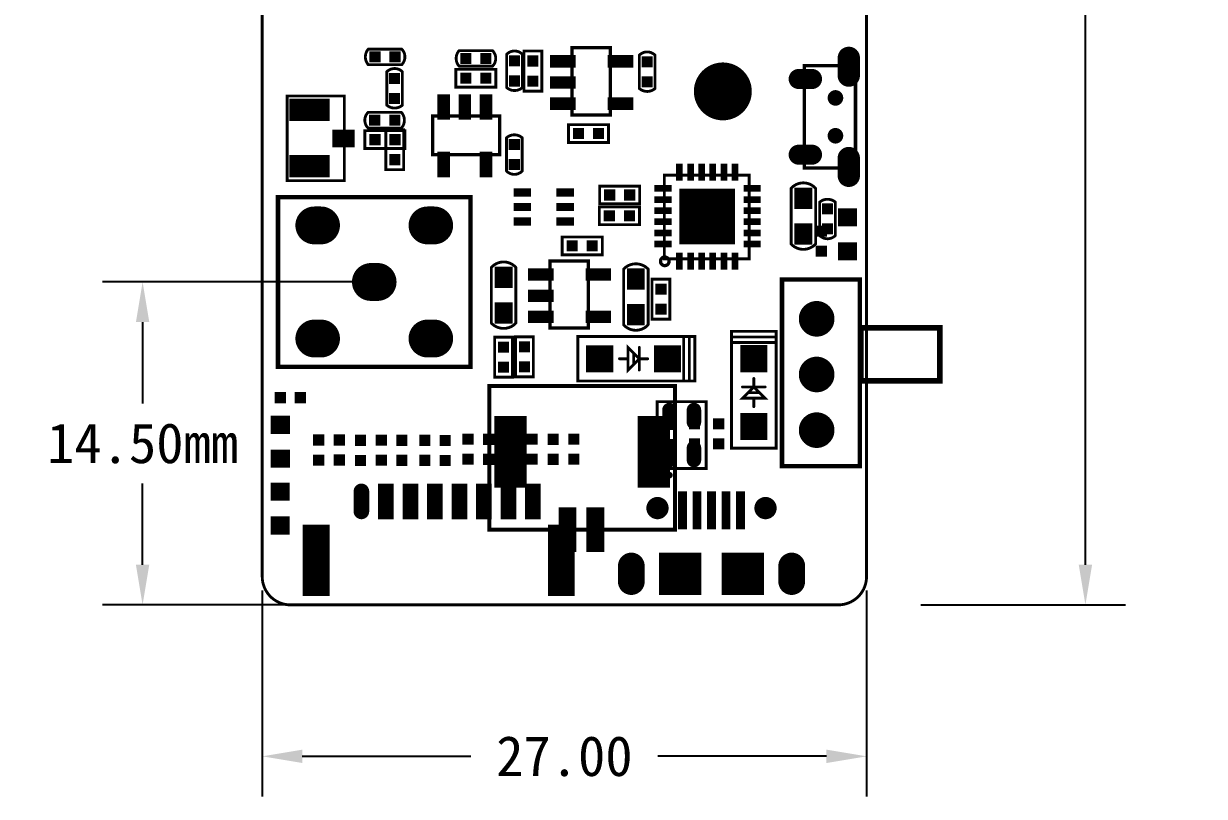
# Model space of a CAD drawing. Extents: x -41.3 to 23.1, y -33.6 to 48.
# Drawn here: x -35.8 to 17.2, y -33.6 to 1.1 of the extents above; entities that cross this region are included whole.
import ezdxf

# ---------------------------------------------------------------- set-up
doc = ezdxf.new("R2010")
doc.units = 0
doc.header["$MEASUREMENT"] = 0
for name, color, linetype in [('BOARD_OUTLINE_00', 254, 'Continuous'), ('DRIL_NPLTE_THRU_01', 3, 'Continuous'), ('DRIL_NPLTE_THRU_04', 16, 'Continuous'), ('DRIL_PLTE_THRU_01', 3, 'Continuous'), ('DRIL_PLTE_THRU_04', 16, 'Continuous'), ('DRIL_SYMBOL', 254, 'Continuous'), ('PADS_BOT', 1, 'Continuous'), ('PADS_INNER', 96, 'Continuous'), ('PADS_TOP', 96, 'Continuous'), ('PART_BOT_2DLINE_00', 130, 'Continuous'), ('PART_TOP_2DLINE_00', 254, 'Continuous'), ('PART_TOP_2DLINE_01', 254, 'Continuous'), ('PART_TOP_2DLINE_126', 254, 'Continuous')]:
    doc.layers.add(name, color=color, linetype=linetype)
doc.dimstyles.get("Standard").update_dxf_attribs({"dimscale": 10, "dimtxt": 0.18, "dimasz": 0.18, "dimexe": 0.18, "dimexo": 0.0625, "dimgap": 0.09, "dimtad": 0, "dimtih": 1, "dimtoh": 1, "dimdec": 4, "dimzin": 0, "dimdsep": 46, "dimtxsty": 'Standard', "dimcen": 0.09, "dimadec": 0, "dimazin": 0, "dimtfac": 1, "dimtdec": 4, "dimtofl": 0, "dimtmove": 0, "dimatfit": 3, "dimfxl": 1, "dimtolj": 1, "dimtzin": 0, "dimarcsym": 0})

# ---------------------------------------------------------------- blocks, each defined once
blk = doc.blocks.new('SMOOTH_0$127')
at = {"const_width": 0.0635}
blk.add_lwpolyline([(-0.03175, 0, 1), (0.03175, 0, 1)], format="xyb", close=True, dxfattribs=at)
blk = doc.blocks.new('BOARD_41')
at = {"layer": 'BOARD_OUTLINE_00', "const_width": 0.127}
blk.add_lwpolyline([(1.6256, -4.0386, -0.4142136), (2.8956, -2.7686), (27.4828, -2.7686, -0.4142136), (28.7528, -4.0386), (28.7528, -65.9638, -0.4142136), (27.4828, -67.2338), (2.8956, -67.2338, -0.4142136), (1.6256, -65.9638)], format="xyb", close=True, dxfattribs=at)
at = {"layer": 'BOARD_OUTLINE_00'}
for p in [(2.8956, -2.7686), (1.6256, -4.0386)]:
    blk.add_blockref('SMOOTH_0$127', p, dxfattribs=at)
blk = doc.blocks.new('DRIL_HOLE_0')
blk.add_lwpolyline([(0, 0, 1), (0, 0, 1)], format="xyb", close=True)
blk = doc.blocks.new('PAD_0')
blk.add_lwpolyline([(0, 0), (0, 0)])
blk = doc.blocks.new('PAD_2')
at = {"const_width": 0.34}
blk.add_lwpolyline([(-2.08, 0), (2.08, 0)], dxfattribs=at)
blk = doc.blocks.new('STK_BOT_142')
at = {"layer": 'DRIL_NPLTE_THRU_01'}
blk.add_blockref('DRIL_HOLE_0', (0, 0), dxfattribs=at)
at = {"layer": 'DRIL_NPLTE_THRU_04'}
blk.add_blockref('DRIL_HOLE_0', (0, 0), dxfattribs=at)
at = {"layer": 'PADS_BOT'}
blk.add_blockref('PAD_2', (0, 0), dxfattribs=at)
at = {"layer": 'PADS_INNER'}
blk.add_blockref('PAD_0', (0, 0), dxfattribs=at)
at = {"layer": 'PADS_TOP'}
blk.add_blockref('PAD_0', (0, 0), dxfattribs=at)
blk = doc.blocks.new('DRIL_SYMBOL_2$6')
at = {"layer": 'DRIL_SYMBOL', "const_width": 0.0508}
for points in [[(-0.254, 0), (0.254, 0)], [(0, -0.254), (0, 0.254)]]:
    blk.add_lwpolyline(points, dxfattribs=at)
blk = doc.blocks.new('DRIL_HOLE_2$6')
at = {"const_width": 1.3}
blk.add_lwpolyline([(-0.65, 0, 1), (0.65, 0, 1)], format="xyb", close=True, dxfattribs=at)
blk.add_blockref('DRIL_SYMBOL_2$6', (0, 0))
blk = doc.blocks.new('PAD_3')
at = {"const_width": 1.3}
blk.add_lwpolyline([(0, -0.65, 1), (0, 0.65, 1)], format="xyb", close=True, dxfattribs=at)
blk = doc.blocks.new('STK_BOT_143')
at = {"layer": 'DRIL_NPLTE_THRU_01'}
blk.add_blockref('DRIL_HOLE_2$6', (0, 0), dxfattribs=at)
at = {"layer": 'DRIL_NPLTE_THRU_04'}
blk.add_blockref('DRIL_HOLE_2$6', (0, 0), dxfattribs=at)
at = {"layer": 'PADS_BOT'}
blk.add_blockref('PAD_3', (0, 0), dxfattribs=at)
at = {"layer": 'PADS_INNER'}
blk.add_blockref('PAD_3', (0, 0), dxfattribs=at)
at = {"layer": 'PADS_TOP'}
blk.add_blockref('PAD_3', (0, 0), dxfattribs=at)
blk = doc.blocks.new('SYM_BOT_25')
for name, p in [('STK_BOT_143', (-2.8956, 4.572)), ('STK_BOT_143', (11, 4.572)), ('STK_BOT_142', (0, 0)), ('STK_BOT_142', (0, -0.7)), ('STK_BOT_142', (0, -1.4)), ('STK_BOT_142', (0, -2.1)), ('STK_BOT_142', (0, -2.8)), ('STK_BOT_142', (0, -3.5)), ('STK_BOT_142', (0, -4.2)), ('STK_BOT_142', (0, -4.9)), ('STK_BOT_142', (0, -5.6)), ('STK_BOT_142', (0, -6.3)), ('STK_BOT_142', (0, -7)), ('STK_BOT_142', (0, -7.7)), ('STK_BOT_142', (0, -8.4)), ('STK_BOT_142', (0, -9.1)), ('STK_BOT_142', (0, -9.8)), ('STK_BOT_142', (0, -10.5)), ('STK_BOT_142', (0, -11.2)), ('STK_BOT_142', (0, -11.9)), ('STK_BOT_142', (0, -12.6)), ('STK_BOT_142', (0, -13.3)), ('STK_BOT_142', (0, -14)), ('STK_BOT_142', (0, -14.7)), ('STK_BOT_142', (0, -15.4)), ('STK_BOT_142', (0, -16.2)), ('STK_BOT_142', (0, -16.9)), ('STK_BOT_142', (0, -17.6)), ('STK_BOT_142', (0, -18.3)), ('STK_BOT_142', (0, -19)), ('STK_BOT_142', (0, -19.7)), ('STK_BOT_142', (0, -20.4)), ('STK_BOT_143', (-2.8956, -24.7142))]:
    blk.add_blockref(name, p)
blk = doc.blocks.new('PART_BOT_1')
blk.add_blockref('SYM_BOT_25', (0, 0))
blk = doc.blocks.new('PAD_7')
blk.add_lwpolyline([(0, 0, 1), (0, 0, 1)], format="xyb", close=True)
blk = doc.blocks.new('PAD_8')
at = {"const_width": 0.8128}
blk.add_lwpolyline([(-0.4318, 0), (0.4318, 0)], dxfattribs=at)
blk = doc.blocks.new('STK_BOT_14')
at = {"layer": 'DRIL_PLTE_THRU_01'}
blk.add_blockref('DRIL_HOLE_0', (0, 0), dxfattribs=at)
at = {"layer": 'DRIL_PLTE_THRU_04'}
blk.add_blockref('DRIL_HOLE_0', (0, 0), dxfattribs=at)
at = {"layer": 'PADS_BOT', "rotation": 90}
blk.add_blockref('PAD_8', (0, 0), dxfattribs=at)
at = {"layer": 'PADS_INNER'}
blk.add_blockref('PAD_7', (0, 0), dxfattribs=at)
at = {"layer": 'PADS_TOP'}
blk.add_blockref('PAD_7', (0, 0), dxfattribs=at)
blk = doc.blocks.new('SYM_BOT_6')
for p in [(-0.762, 0), (0.762, 0)]:
    blk.add_blockref('STK_BOT_14', p)
blk = doc.blocks.new('PART_BOT_3')
blk.add_blockref('SYM_BOT_6', (0, 0))
blk = doc.blocks.new('PAD_9')
at = {"const_width": 0.5}
blk.add_lwpolyline([(-0.25, 0), (0.25, 0)], dxfattribs=at)
blk = doc.blocks.new('STK_BOT_4')
at = {"layer": 'DRIL_PLTE_THRU_01'}
blk.add_blockref('DRIL_HOLE_0', (0, 0), dxfattribs=at)
at = {"layer": 'DRIL_PLTE_THRU_04'}
blk.add_blockref('DRIL_HOLE_0', (0, 0), dxfattribs=at)
at = {"layer": 'PADS_BOT'}
blk.add_blockref('PAD_9', (0, 0), dxfattribs=at)
at = {"layer": 'PADS_INNER'}
blk.add_blockref('PAD_7', (0, 0), dxfattribs=at)
at = {"layer": 'PADS_TOP'}
blk.add_blockref('PAD_7', (0, 0), dxfattribs=at)
blk = doc.blocks.new('SYM_BOT_9')
for p in [(-0.448, 0.008), (0.452, 0.008)]:
    blk.add_blockref('STK_BOT_4', p)
blk = doc.blocks.new('PART_BOT_4')
blk.add_blockref('SYM_BOT_9', (0, 0))
blk = doc.blocks.new('PAD_10')
at = {"const_width": 0.37}
blk.add_lwpolyline([(-0.39, 0), (0.39, 0)], dxfattribs=at)
blk = doc.blocks.new('STK_BOT_23')
at = {"layer": 'DRIL_PLTE_THRU_01'}
blk.add_blockref('DRIL_HOLE_0', (0, 0), dxfattribs=at)
at = {"layer": 'DRIL_PLTE_THRU_04'}
blk.add_blockref('DRIL_HOLE_0', (0, 0), dxfattribs=at)
at = {"layer": 'PADS_BOT', "rotation": 90}
blk.add_blockref('PAD_10', (0, 0), dxfattribs=at)
at = {"layer": 'PADS_INNER'}
blk.add_blockref('PAD_7', (0, 0), dxfattribs=at)
at = {"layer": 'PADS_TOP'}
blk.add_blockref('PAD_7', (0, 0), dxfattribs=at)
blk = doc.blocks.new('SYM_BOT_10')
for p in [(0.50347, 2.31694), (1.15347, 2.31694), (1.80347, 2.31694), (0.50347, 0.38903), (1.15347, 0.38903), (1.80347, 0.38903)]:
    blk.add_blockref('STK_BOT_23', p)
blk = doc.blocks.new('PART_BOT_6')
blk.add_blockref('SYM_BOT_10', (0, 0))
blk = doc.blocks.new('PART_BOT_18')
blk.add_blockref('SYM_BOT_9', (0, 0))
blk = doc.blocks.new('PART_BOT_19')
blk.add_blockref('SYM_BOT_6', (0, 0))
blk = doc.blocks.new('PART_BOT_21')
blk.add_blockref('SYM_BOT_6', (0, 0))
blk = doc.blocks.new('PART_BOT_22')
blk.add_blockref('SYM_BOT_9', (0, 0))
blk = doc.blocks.new('PART_BOT_23')
blk.add_blockref('SYM_BOT_9', (0, 0))
blk = doc.blocks.new('PART_BOT_24')
blk.add_blockref('SYM_BOT_9', (0, 0))
blk = doc.blocks.new('PART_BOT_25')
blk.add_blockref('SYM_BOT_9', (0, 0))
blk = doc.blocks.new('PART_BOT_26')
blk.add_blockref('SYM_BOT_9', (0, 0))
blk = doc.blocks.new('SYM_BOT_3')
for p in [(-0.445, 0.003), (0.455, 0.003)]:
    blk.add_blockref('STK_BOT_4', p)
blk = doc.blocks.new('PART_BOT_27')
blk.add_blockref('SYM_BOT_3', (0, 0))
blk = doc.blocks.new('PART_BOT_28')
blk.add_blockref('SYM_BOT_9', (0, 0))
blk = doc.blocks.new('PART_BOT_29')
blk.add_blockref('SYM_BOT_9', (0, 0))
blk = doc.blocks.new('PART_BOT_30')
blk.add_blockref('SYM_BOT_9', (0, 0))
blk = doc.blocks.new('PART_BOT_31')
blk.add_blockref('SYM_BOT_9', (0, 0))
blk = doc.blocks.new('PART_BOT_33')
blk.add_blockref('SYM_BOT_9', (0, 0))
blk = doc.blocks.new('PART_BOT_34')
blk.add_blockref('SYM_BOT_9', (0, 0))
blk = doc.blocks.new('PART_BOT_35')
blk.add_blockref('SYM_BOT_9', (0, 0))
blk = doc.blocks.new('PART_BOT_37')
blk.add_blockref('SYM_BOT_9', (0, 0))
blk = doc.blocks.new('PART_BODY_BOT_24')
at = {"layer": 'PART_BOT_2DLINE_00', "const_width": 0.127}
blk.add_lwpolyline([(-1.5, -1.1), (-1.5, 1.1), (1.5, 1.1), (1.5, -1.1)], close=True, dxfattribs=at)
blk.add_lwpolyline([(-1.878, -0.541, 1), (-1.723, -0.541, 1)], format="xyb", close=True, dxfattribs=at)
at = {"layer": 'PART_BOT_2DLINE_00'}
for p in [(-1.5, 1.1), (1.5, 1.1), (-1.5, -1.1), (1.5, -1.1)]:
    blk.add_blockref('SMOOTH_0$127', p, dxfattribs=at)
blk = doc.blocks.new('PAD_15')
at = {"const_width": 0.325}
blk.add_lwpolyline([(-0.275, -0.1625), (0.275, -0.1625, 1), (0.275, 0.1625), (-0.275, 0.1625, 1)], format="xyb", close=True, dxfattribs=at)
blk = doc.blocks.new('STK_BOT_214')
at = {"layer": 'DRIL_PLTE_THRU_01'}
blk.add_blockref('DRIL_HOLE_0', (0, 0), dxfattribs=at)
at = {"layer": 'DRIL_PLTE_THRU_04'}
blk.add_blockref('DRIL_HOLE_0', (0, 0), dxfattribs=at)
at = {"layer": 'PADS_BOT'}
blk.add_blockref('PAD_15', (0, 0), dxfattribs=at)
at = {"layer": 'PADS_INNER'}
blk.add_blockref('PAD_7', (0, 0), dxfattribs=at)
at = {"layer": 'PADS_TOP'}
blk.add_blockref('PAD_7', (0, 0), dxfattribs=at)
blk = doc.blocks.new('SYM_BOT_18')
for name, p in [('PART_BODY_BOT_24', (0, 0)), ('STK_BOT_214', (-0.85, 0.55)), ('STK_BOT_214', (0.85, 0.55)), ('STK_BOT_214', (-0.85, -0.55)), ('STK_BOT_214', (0.85, -0.55))]:
    blk.add_blockref(name, p)
blk = doc.blocks.new('PART_BOT_38')
blk.add_blockref('SYM_BOT_18', (0, 0))
blk = doc.blocks.new('PAD_16')
at = {"const_width": 0.35}
blk.add_lwpolyline([(-0.45, -0.175), (0.45, -0.175, 1), (0.45, 0.175), (-0.45, 0.175, 1)], format="xyb", close=True, dxfattribs=at)
blk = doc.blocks.new('STK_BOT_145')
at = {"layer": 'DRIL_PLTE_THRU_01'}
blk.add_blockref('DRIL_HOLE_0', (0, 0), dxfattribs=at)
at = {"layer": 'DRIL_PLTE_THRU_04'}
blk.add_blockref('DRIL_HOLE_0', (0, 0), dxfattribs=at)
at = {"layer": 'PADS_BOT', "rotation": 90}
blk.add_blockref('PAD_16', (0, 0), dxfattribs=at)
at = {"layer": 'PADS_INNER'}
blk.add_blockref('PAD_7', (0, 0), dxfattribs=at)
at = {"layer": 'PADS_TOP'}
blk.add_blockref('PAD_7', (0, 0), dxfattribs=at)
blk = doc.blocks.new('PAD_17')
at = {"const_width": 0.7}
blk.add_lwpolyline([(-0.8, 0), (0.8, 0)], dxfattribs=at)
blk = doc.blocks.new('STK_BOT_144')
at = {"layer": 'DRIL_PLTE_THRU_01'}
blk.add_blockref('DRIL_HOLE_0', (0, 0), dxfattribs=at)
at = {"layer": 'DRIL_PLTE_THRU_04'}
blk.add_blockref('DRIL_HOLE_0', (0, 0), dxfattribs=at)
at = {"layer": 'PADS_BOT', "rotation": 90}
blk.add_blockref('PAD_17', (0, 0), dxfattribs=at)
at = {"layer": 'PADS_INNER'}
blk.add_blockref('PAD_7', (0, 0), dxfattribs=at)
at = {"layer": 'PADS_TOP'}
blk.add_blockref('PAD_7', (0, 0), dxfattribs=at)
blk = doc.blocks.new('PAD_18')
at = {"const_width": 1.2}
blk.add_lwpolyline([(-1.6, 0), (1.6, 0)], dxfattribs=at)
blk = doc.blocks.new('STK_BOT_221')
at = {"layer": 'DRIL_PLTE_THRU_01'}
blk.add_blockref('DRIL_HOLE_0', (0, 0), dxfattribs=at)
at = {"layer": 'DRIL_PLTE_THRU_04'}
blk.add_blockref('DRIL_HOLE_0', (0, 0), dxfattribs=at)
at = {"layer": 'PADS_BOT', "rotation": 90}
blk.add_blockref('PAD_18', (0, 0), dxfattribs=at)
at = {"layer": 'PADS_INNER'}
blk.add_blockref('PAD_7', (0, 0), dxfattribs=at)
at = {"layer": 'PADS_TOP'}
blk.add_blockref('PAD_7', (0, 0), dxfattribs=at)
blk = doc.blocks.new('SYM_BOT_23')
for name, p in [('STK_BOT_144', (1.27, 2.6416)), ('STK_BOT_144', (2.37, 2.6416)), ('STK_BOT_144', (3.47, 2.6416)), ('STK_BOT_144', (4.57, 2.6416)), ('STK_BOT_144', (5.67, 2.6416)), ('STK_BOT_144', (6.77, 2.6416)), ('STK_BOT_144', (7.87, 2.6416)), ('STK_BOT_145', (8.969892, 2.641572)), ('STK_BOT_221', (0, 0)), ('STK_BOT_221', (11, 0))]:
    blk.add_blockref(name, p)
blk = doc.blocks.new('PART_BOT_39')
blk.add_blockref('SYM_BOT_23', (0, 0))
blk = doc.blocks.new('PART_BOT_41')
blk.add_blockref('SYM_BOT_9', (0, 0))
blk = doc.blocks.new('PART_BOT_42')
blk.add_blockref('SYM_BOT_9', (0, 0))
blk = doc.blocks.new('PART_BOT_43')
blk.add_blockref('SYM_BOT_9', (0, 0))
blk = doc.blocks.new('PAD_21')
at = {"const_width": 0.399}
blk.add_lwpolyline([(-0.85, 0), (0.85, 0)], dxfattribs=at)
blk = doc.blocks.new('STK_BOT_7')
at = {"layer": 'DRIL_NPLTE_THRU_01'}
blk.add_blockref('DRIL_HOLE_0', (0, 0), dxfattribs=at)
at = {"layer": 'DRIL_NPLTE_THRU_04'}
blk.add_blockref('DRIL_HOLE_0', (0, 0), dxfattribs=at)
at = {"layer": 'PADS_BOT', "rotation": 90}
blk.add_blockref('PAD_21', (0, 0), dxfattribs=at)
at = {"layer": 'PADS_INNER'}
blk.add_blockref('PAD_7', (0, 0), dxfattribs=at)
at = {"layer": 'PADS_TOP'}
blk.add_blockref('PAD_7', (0, 0), dxfattribs=at)
blk = doc.blocks.new('DRIL_SYMBOL_0$7')
at = {"layer": 'DRIL_SYMBOL', "const_width": 0.0508}
for points in [[(-0.254, 0), (0.254, 0)], [(0, -0.254), (0, 0.254)]]:
    blk.add_lwpolyline(points, dxfattribs=at)
blk = doc.blocks.new('DRIL_HOLE_0$7')
at = {"const_width": 0.35}
blk.add_lwpolyline([(-0.175, 0, 1), (0.175, 0, 1)], format="xyb", close=True, dxfattribs=at)
blk.add_blockref('DRIL_SYMBOL_0$7', (0, 0))
blk = doc.blocks.new('PAD_22')
at = {"const_width": 0.5}
blk.add_lwpolyline([(0, -0.25), (0, -0.25, 1), (0, 0.25), (0, 0.25, 1)], format="xyb", close=True, dxfattribs=at)
blk = doc.blocks.new('STK_BOT_346')
at = {"layer": 'DRIL_PLTE_THRU_01'}
blk.add_blockref('DRIL_HOLE_0$7', (0, 0), dxfattribs=at)
at = {"layer": 'DRIL_PLTE_THRU_04'}
blk.add_blockref('DRIL_HOLE_0$7', (0, 0), dxfattribs=at)
at = {"layer": 'PADS_BOT'}
blk.add_blockref('PAD_22', (0, 0), dxfattribs=at)
at = {"layer": 'PADS_INNER'}
blk.add_blockref('PAD_22', (0, 0), dxfattribs=at)
at = {"layer": 'PADS_TOP'}
blk.add_blockref('PAD_22', (0, 0), dxfattribs=at)
blk = doc.blocks.new('PAD_23')
at = {"const_width": 1.9}
blk.add_lwpolyline([(-0.95, 0), (0.95, 0)], dxfattribs=at)
blk = doc.blocks.new('STK_BOT_9')
at = {"layer": 'DRIL_NPLTE_THRU_01'}
blk.add_blockref('DRIL_HOLE_0', (0, 0), dxfattribs=at)
at = {"layer": 'DRIL_NPLTE_THRU_04'}
blk.add_blockref('DRIL_HOLE_0', (0, 0), dxfattribs=at)
at = {"layer": 'PADS_BOT', "rotation": 90}
blk.add_blockref('PAD_23', (0, 0), dxfattribs=at)
at = {"layer": 'PADS_INNER'}
blk.add_blockref('PAD_7', (0, 0), dxfattribs=at)
at = {"layer": 'PADS_TOP'}
blk.add_blockref('PAD_7', (0, 0), dxfattribs=at)
blk = doc.blocks.new('PAD_24')
at = {"const_width": 1.9}
blk.add_lwpolyline([(-0.95, 0), (0.95, 0)], dxfattribs=at)
blk = doc.blocks.new('STK_BOT_10')
at = {"layer": 'DRIL_NPLTE_THRU_01'}
blk.add_blockref('DRIL_HOLE_0', (0, 0), dxfattribs=at)
at = {"layer": 'DRIL_NPLTE_THRU_04'}
blk.add_blockref('DRIL_HOLE_0', (0, 0), dxfattribs=at)
at = {"layer": 'PADS_BOT'}
blk.add_blockref('PAD_24', (0, 0), dxfattribs=at)
at = {"layer": 'PADS_INNER'}
blk.add_blockref('PAD_7', (0, 0), dxfattribs=at)
at = {"layer": 'PADS_TOP'}
blk.add_blockref('PAD_7', (0, 0), dxfattribs=at)
blk = doc.blocks.new('DRIL_SLOT_0001900047000000900')
at = {"const_width": 0.25}
blk.add_lwpolyline([(0.125, -0.35), (0.125, 0.35, 1), (-0.125, 0.35), (-0.125, -0.35, 1)], format="xyb", close=True, dxfattribs=at)
blk = doc.blocks.new('PAD_25')
at = {"const_width": 0.6}
blk.add_lwpolyline([(-0.35, -0.3), (0.35, -0.3, 1), (0.35, 0.3), (-0.35, 0.3, 1)], format="xyb", close=True, dxfattribs=at)
blk = doc.blocks.new('STK_BOT_11')
at = {"layer": 'DRIL_PLTE_THRU_01'}
blk.add_blockref('DRIL_SLOT_0001900047000000900', (0, 0), dxfattribs=at)
at = {"layer": 'DRIL_PLTE_THRU_04'}
blk.add_blockref('DRIL_SLOT_0001900047000000900', (0, 0), dxfattribs=at)
at = {"layer": 'PADS_BOT', "rotation": 90}
blk.add_blockref('PAD_25', (0, 0), dxfattribs=at)
at = {"layer": 'PADS_INNER', "rotation": 90}
blk.add_blockref('PAD_25', (0, 0), dxfattribs=at)
at = {"layer": 'PADS_TOP', "rotation": 90}
blk.add_blockref('PAD_25', (0, 0), dxfattribs=at)
blk = doc.blocks.new('SYM_BOT_5')
for name, p in [('STK_BOT_7', (-1.29997, 2.85)), ('STK_BOT_7', (-0.64999, 2.85)), ('STK_BOT_7', (0, 2.85)), ('STK_BOT_7', (0.64999, 2.85)), ('STK_BOT_7', (1.29997, 2.85)), ('STK_BOT_346', (-2.425, 2.95)), ('STK_BOT_346', (2.425, 2.95)), ('STK_BOT_9', (-1.4, 0)), ('STK_BOT_11', (-3.6, 0)), ('STK_BOT_10', (1.4, 0)), ('STK_BOT_11', (3.6, 0))]:
    blk.add_blockref(name, p)
blk = doc.blocks.new('PART_BOT_44')
blk.add_blockref('SYM_BOT_5', (0, 0))
blk = doc.blocks.new('SMOOTH_0$254')
at = {"const_width": 0.127}
blk.add_lwpolyline([(-0.0635, 0, 1), (0.0635, 0, 1)], format="xyb", close=True, dxfattribs=at)
blk = doc.blocks.new('SMOOTH_0$2')
at = {"const_width": 0.1}
blk.add_lwpolyline([(-0.05, 0, 1), (0.05, 0, 1)], format="xyb", close=True, dxfattribs=at)
blk = doc.blocks.new('PART_BODY_TOP_34')
at = {"layer": 'PART_TOP_2DLINE_01'}
for points, const_width in [([(0.28, 5.53), (-2.1, 5.53), (-2.1, 1.98), (0.28, 1.98)], 0.254), ([(-4.2672, -1.5564), (-4.2672, 1.94), (4.1148, 1.94), (4.1148, -1.5564)], 0.2)]:
    blk.add_lwpolyline(points, close=True, dxfattribs=dict(at, const_width=const_width))
for name, p in [('SMOOTH_0$254', (-2.1, 5.53)), ('SMOOTH_0$254', (0.28, 5.53)), ('SMOOTH_0$2', (-4.2672, 1.94)), ('SMOOTH_0$254', (-2.1, 1.98)), ('SMOOTH_0$254', (0.28, 1.98)), ('SMOOTH_0$2', (4.1148, 1.94)), ('SMOOTH_0$2', (-4.2672, -1.5564)), ('SMOOTH_0$2', (4.1148, -1.5564))]:
    blk.add_blockref(name, p, dxfattribs=at)
blk = doc.blocks.new('DRIL_SYMBOL_0$8')
at = {"layer": 'DRIL_SYMBOL', "const_width": 0.0508}
for points in [[(-0.254, 0), (0.254, 0)], [(0, -0.254), (0, 0.254)]]:
    blk.add_lwpolyline(points, dxfattribs=at)
blk = doc.blocks.new('DRIL_HOLE_0$8')
at = {"const_width": 0.4}
blk.add_lwpolyline([(-0.2, 0, 1), (0.2, 0, 1)], format="xyb", close=True, dxfattribs=at)
blk.add_blockref('DRIL_SYMBOL_0$8', (0, 0))
blk = doc.blocks.new('PAD_19')
at = {"const_width": 0.8}
blk.add_lwpolyline([(0, -0.4, 1), (0, 0.4, 1)], format="xyb", close=True, dxfattribs=at)
blk = doc.blocks.new('PAD_20')
at = {"const_width": 0.65}
blk.add_lwpolyline([(-0.15, -0.325), (0.15, -0.325, 1), (0.15, 0.325), (-0.15, 0.325, 1)], format="xyb", close=True, dxfattribs=at)
blk = doc.blocks.new('STK_TOP_319')
at = {"layer": 'DRIL_PLTE_THRU_01'}
blk.add_blockref('DRIL_HOLE_0$8', (0, 0), dxfattribs=at)
at = {"layer": 'DRIL_PLTE_THRU_04'}
blk.add_blockref('DRIL_HOLE_0$8', (0, 0), dxfattribs=at)
at = {"layer": 'PADS_BOT'}
blk.add_blockref('PAD_19', (0, 0), dxfattribs=at)
at = {"layer": 'PADS_INNER'}
blk.add_blockref('PAD_19', (0, 0), dxfattribs=at)
at = {"layer": 'PADS_TOP', "rotation": 90}
blk.add_blockref('PAD_20', (0, 0), dxfattribs=at)
blk = doc.blocks.new('SYM_TOP_28')
for name, p in [('PART_BODY_TOP_34', (0, 0)), ('STK_TOP_319', (-2.5, 0)), ('STK_TOP_319', (0, 0)), ('STK_TOP_319', (2.5, 0))]:
    blk.add_blockref(name, p)
blk = doc.blocks.new('PART_BODY_TOP_21')
at = {"layer": 'PART_TOP_2DLINE_126', "const_width": 0.127}
blk.add_lwpolyline([(1.238, -0.559, 0.432739), (1.238, 0.541), (-1.262, 0.541, 0.450467), (-1.262, -0.559)], format="xyb", close=True, dxfattribs=at)
at = {"layer": 'PART_TOP_2DLINE_126'}
for p in [(-1.262, 0.541), (1.238, 0.541), (-1.262, -0.559), (1.238, -0.559)]:
    blk.add_blockref('SMOOTH_0$127', p, dxfattribs=at)
blk = doc.blocks.new('PAD_27')
at = {"const_width": 0.8}
blk.add_lwpolyline([(-0.48, 0), (0.48, 0)], dxfattribs=at)
blk = doc.blocks.new('STK_TOP_138')
at = {"layer": 'DRIL_PLTE_THRU_01'}
blk.add_blockref('DRIL_HOLE_0', (0, 0), dxfattribs=at)
at = {"layer": 'DRIL_PLTE_THRU_04'}
blk.add_blockref('DRIL_HOLE_0', (0, 0), dxfattribs=at)
at = {"layer": 'PADS_BOT'}
blk.add_blockref('PAD_7', (0, 0), dxfattribs=at)
at = {"layer": 'PADS_INNER'}
blk.add_blockref('PAD_7', (0, 0), dxfattribs=at)
at = {"layer": 'PADS_TOP'}
blk.add_blockref('PAD_27', (0, 0), dxfattribs=at)
blk = doc.blocks.new('SYM_TOP_15')
for name, p in [('PART_BODY_TOP_21', (0, 0)), ('STK_TOP_138', (-0.812, -0.009)), ('STK_TOP_138', (0.788, -0.009))]:
    blk.add_blockref(name, p)
blk = doc.blocks.new('PART_BODY_TOP_1')
at = {"layer": 'PART_TOP_2DLINE_126', "const_width": 0.127}
blk.add_lwpolyline([(0.755, -0.347, 0.414214), (0.755, 0.353), (-0.745, 0.353, 0.373387), (-0.745, -0.347)], format="xyb", close=True, dxfattribs=at)
at = {"layer": 'PART_TOP_2DLINE_126'}
for p in [(-0.745, 0.353), (0.755, 0.353), (-0.745, -0.347), (0.755, -0.347)]:
    blk.add_blockref('SMOOTH_0$127', p, dxfattribs=at)
blk = doc.blocks.new('STK_TOP_4')
at = {"layer": 'DRIL_PLTE_THRU_01'}
blk.add_blockref('DRIL_HOLE_0', (0, 0), dxfattribs=at)
at = {"layer": 'DRIL_PLTE_THRU_04'}
blk.add_blockref('DRIL_HOLE_0', (0, 0), dxfattribs=at)
at = {"layer": 'PADS_BOT'}
blk.add_blockref('PAD_7', (0, 0), dxfattribs=at)
at = {"layer": 'PADS_INNER'}
blk.add_blockref('PAD_7', (0, 0), dxfattribs=at)
at = {"layer": 'PADS_TOP'}
blk.add_blockref('PAD_9', (0, 0), dxfattribs=at)
blk = doc.blocks.new('SYM_TOP_3')
for name, p in [('STK_TOP_4', (-0.445, 0.003)), ('PART_BODY_TOP_1', (0, 0)), ('STK_TOP_4', (0.455, 0.003))]:
    blk.add_blockref(name, p)
blk = doc.blocks.new('PART_BODY_TOP_22')
at = {"layer": 'PART_TOP_2DLINE_126', "const_width": 0.15}
blk.add_lwpolyline([(-3.498, 2.648, 1), (-3.882, 2.648, 1)], format="xyb", close=True, dxfattribs=at)
at = {"layer": 'PART_TOP_2DLINE_126', "const_width": 0.127}
blk.add_lwpolyline([(-3.581, 2.667), (-3.581, -1.143), (0.178, -1.143), (0.178, 2.667)], close=True, dxfattribs=at)
at = {"layer": 'PART_TOP_2DLINE_126'}
for p in [(-3.581, 2.667), (0.178, 2.667), (-3.581, -1.143), (0.178, -1.143)]:
    blk.add_blockref('SMOOTH_0$127', p, dxfattribs=at)
blk = doc.blocks.new('PAD_32')
at = {"const_width": 0.3}
blk.add_lwpolyline([(-0.385, 0), (0.385, 0)], dxfattribs=at)
blk = doc.blocks.new('STK_TOP_140')
at = {"layer": 'DRIL_PLTE_THRU_01'}
blk.add_blockref('DRIL_HOLE_0', (0, 0), dxfattribs=at)
at = {"layer": 'DRIL_PLTE_THRU_04'}
blk.add_blockref('DRIL_HOLE_0', (0, 0), dxfattribs=at)
at = {"layer": 'PADS_BOT'}
blk.add_blockref('PAD_7', (0, 0), dxfattribs=at)
at = {"layer": 'PADS_INNER'}
blk.add_blockref('PAD_7', (0, 0), dxfattribs=at)
at = {"layer": 'PADS_TOP'}
blk.add_blockref('PAD_32', (0, 0), dxfattribs=at)
blk = doc.blocks.new('STK_TOP_139')
at = {"layer": 'DRIL_PLTE_THRU_01'}
blk.add_blockref('DRIL_HOLE_0', (0, 0), dxfattribs=at)
at = {"layer": 'DRIL_PLTE_THRU_04'}
blk.add_blockref('DRIL_HOLE_0', (0, 0), dxfattribs=at)
at = {"layer": 'PADS_BOT'}
blk.add_blockref('PAD_7', (0, 0), dxfattribs=at)
at = {"layer": 'PADS_INNER'}
blk.add_blockref('PAD_7', (0, 0), dxfattribs=at)
at = {"layer": 'PADS_TOP', "rotation": 90}
blk.add_blockref('PAD_32', (0, 0), dxfattribs=at)
blk = doc.blocks.new('PAD_33')
at = {"const_width": 2.5}
blk.add_lwpolyline([(-1.25, 0), (1.25, 0)], dxfattribs=at)
blk = doc.blocks.new('STK_TOP_141')
at = {"layer": 'DRIL_PLTE_THRU_01'}
blk.add_blockref('DRIL_HOLE_0', (0, 0), dxfattribs=at)
at = {"layer": 'DRIL_PLTE_THRU_04'}
blk.add_blockref('DRIL_HOLE_0', (0, 0), dxfattribs=at)
at = {"layer": 'PADS_BOT'}
blk.add_blockref('PAD_7', (0, 0), dxfattribs=at)
at = {"layer": 'PADS_INNER'}
blk.add_blockref('PAD_7', (0, 0), dxfattribs=at)
at = {"layer": 'PADS_TOP'}
blk.add_blockref('PAD_33', (0, 0), dxfattribs=at)
blk = doc.blocks.new('SYM_TOP_16')
for name, p in [('STK_TOP_139', (-2.91549, 2.72758)), ('STK_TOP_139', (-2.41549, 2.72758)), ('STK_TOP_139', (-1.91549, 2.72758)), ('STK_TOP_139', (-1.41549, 2.72758)), ('STK_TOP_139', (-0.91549, 2.72758)), ('STK_TOP_139', (-0.41549, 2.72758)), ('PART_BODY_TOP_22', (0, 0)), ('STK_TOP_140', (-3.683, 1.99201)), ('STK_TOP_140', (0.31596, 1.99201)), ('STK_TOP_140', (-3.683, 1.49201)), ('STK_TOP_141', (-1.67222, 0.74878)), ('STK_TOP_140', (0.31596, 1.49201)), ('STK_TOP_140', (-3.683, 0.99201)), ('STK_TOP_140', (0.31596, 0.99201)), ('STK_TOP_140', (-3.683, 0.49201)), ('STK_TOP_140', (0.31596, 0.49201)), ('STK_TOP_140', (-3.683, -0.00799)), ('STK_TOP_140', (0.31596, -0.00799)), ('STK_TOP_140', (-3.683, -0.508)), ('STK_TOP_140', (0.31596, -0.50799)), ('STK_TOP_139', (-2.91549, -1.27138)), ('STK_TOP_139', (-2.41549, -1.27139)), ('STK_TOP_139', (-1.91549, -1.27138)), ('STK_TOP_139', (-1.41549, -1.27138)), ('STK_TOP_139', (-0.91549, -1.27138)), ('STK_TOP_139', (-0.41549, -1.27138))]:
    blk.add_blockref(name, p)
blk = doc.blocks.new('SMOOTH_0$1524')
at = {"const_width": 0.0762}
blk.add_lwpolyline([(-0.0381, 0, 1), (0.0381, 0, 1)], format="xyb", close=True, dxfattribs=at)
blk = doc.blocks.new('PART_BODY_TOP_32')
at = {"layer": 'PART_TOP_2DLINE_126', "const_width": 0.152}
blk.add_lwpolyline([(-2.3, 1.4), (2.3, 1.4), (2.3, -0.9), (-2.3, -0.9)], close=True, dxfattribs=at)
at = {"layer": 'PART_TOP_2DLINE_126'}
for p in [(-2.3, 1.4), (2.3, 1.4), (-2.3, -0.9), (2.3, -0.9)]:
    blk.add_blockref('SMOOTH_0$1524', p, dxfattribs=at)
blk = doc.blocks.new('PAD_29')
at = {"const_width": 0.5}
blk.add_lwpolyline([(-0.4, -0.25), (0.4, -0.25, 1), (0.4, 0.25), (-0.4, 0.25, 1)], format="xyb", close=True, dxfattribs=at)
blk = doc.blocks.new('STK_TOP_273')
at = {"layer": 'DRIL_PLTE_THRU_01'}
blk.add_blockref('DRIL_HOLE_0', (0, 0), dxfattribs=at)
at = {"layer": 'DRIL_PLTE_THRU_04'}
blk.add_blockref('DRIL_HOLE_0', (0, 0), dxfattribs=at)
at = {"layer": 'PADS_BOT'}
blk.add_blockref('PAD_7', (0, 0), dxfattribs=at)
at = {"layer": 'PADS_INNER'}
blk.add_blockref('PAD_7', (0, 0), dxfattribs=at)
at = {"layer": 'PADS_TOP'}
blk.add_blockref('PAD_29', (0, 0), dxfattribs=at)
blk = doc.blocks.new('PAD_30')
at = {"const_width": 0.45}
blk.add_lwpolyline([(-0.3, -0.225), (0.3, -0.225, 1), (0.3, 0.225), (-0.3, 0.225, 1)], format="xyb", close=True, dxfattribs=at)
blk = doc.blocks.new('STK_TOP_274')
at = {"layer": 'DRIL_PLTE_THRU_01'}
blk.add_blockref('DRIL_HOLE_0', (0, 0), dxfattribs=at)
at = {"layer": 'DRIL_PLTE_THRU_04'}
blk.add_blockref('DRIL_HOLE_0', (0, 0), dxfattribs=at)
at = {"layer": 'PADS_BOT'}
blk.add_blockref('PAD_7', (0, 0), dxfattribs=at)
at = {"layer": 'PADS_INNER'}
blk.add_blockref('PAD_7', (0, 0), dxfattribs=at)
at = {"layer": 'PADS_TOP', "rotation": 90}
blk.add_blockref('PAD_30', (0, 0), dxfattribs=at)
blk = doc.blocks.new('DRIL_SYMBOL_0$7000006667')
at = {"layer": 'DRIL_SYMBOL', "const_width": 0.0508}
for points in [[(-0.254, 0), (0.254, 0)], [(0, -0.254), (0, 0.254)]]:
    blk.add_lwpolyline(points, dxfattribs=at)
blk = doc.blocks.new('DRIL_HOLE_0$7000006667')
at = {"const_width": 0.35}
blk.add_lwpolyline([(-0.175, 0, 1), (0.175, 0, 1)], format="xyb", close=True, dxfattribs=at)
blk.add_blockref('DRIL_SYMBOL_0$7000006667', (0, 0))
blk = doc.blocks.new('PAD_31')
at = {"const_width": 0.35}
blk.add_lwpolyline([(0, -0.175, 1), (0, 0.175, 1)], format="xyb", close=True, dxfattribs=at)
blk = doc.blocks.new('STK_TOP_275')
at = {"layer": 'DRIL_NPLTE_THRU_01'}
blk.add_blockref('DRIL_HOLE_0$7000006667', (0, 0), dxfattribs=at)
at = {"layer": 'DRIL_NPLTE_THRU_04'}
blk.add_blockref('DRIL_HOLE_0$7000006667', (0, 0), dxfattribs=at)
at = {"layer": 'PADS_BOT'}
blk.add_blockref('PAD_31', (0, 0), dxfattribs=at)
at = {"layer": 'PADS_INNER'}
blk.add_blockref('PAD_31', (0, 0), dxfattribs=at)
at = {"layer": 'PADS_TOP'}
blk.add_blockref('PAD_31', (0, 0), dxfattribs=at)
blk = doc.blocks.new('SYM_TOP_26')
for name, p in [('STK_TOP_274', (-1.7, 1.35)), ('STK_TOP_274', (1.7, 1.35)), ('PART_BODY_TOP_32', (0, 0)), ('STK_TOP_275', (-0.85, 0)), ('STK_TOP_275', (0.85, 0)), ('STK_TOP_273', (-2.25, -0.6)), ('STK_TOP_273', (2.25, -0.6))]:
    blk.add_blockref(name, p)
blk = doc.blocks.new('SMOOTH_0$150114')
at = {"const_width": 0.075057}
blk.add_lwpolyline([(-0.037528, 0, 1), (0.037528, 0, 1)], format="xyb", close=True, dxfattribs=at)
blk = doc.blocks.new('PART_BODY_TOP_9')
at = {"layer": 'PART_TOP_2DLINE_126', "const_width": 0.15}
blk.add_lwpolyline([(0.999, 3.005), (2.725, 3.005), (2.725, -0.012), (0.999, -0.012)], close=True, dxfattribs=at)
at = {"layer": 'PART_TOP_2DLINE_126'}
for p in [(0.999, 3.005), (2.725, 3.005), (0.999, -0.012), (2.725, -0.012)]:
    blk.add_blockref('SMOOTH_0$150114', p, dxfattribs=at)
blk = doc.blocks.new('PAD_26')
at = {"const_width": 0.56}
blk.add_lwpolyline([(-0.575, 0), (0.575, 0)], dxfattribs=at)
blk = doc.blocks.new('STK_TOP_25')
at = {"layer": 'DRIL_PLTE_THRU_01'}
blk.add_blockref('DRIL_HOLE_0', (0, 0), dxfattribs=at)
at = {"layer": 'DRIL_PLTE_THRU_04'}
blk.add_blockref('DRIL_HOLE_0', (0, 0), dxfattribs=at)
at = {"layer": 'PADS_BOT'}
blk.add_blockref('PAD_7', (0, 0), dxfattribs=at)
at = {"layer": 'PADS_INNER'}
blk.add_blockref('PAD_7', (0, 0), dxfattribs=at)
at = {"layer": 'PADS_TOP'}
blk.add_blockref('PAD_26', (0, 0), dxfattribs=at)
blk = doc.blocks.new('SYM_TOP_11')
for name, p in [('STK_TOP_25', (0.59044, 2.38864)), ('PART_BODY_TOP_9', (0, 0)), ('STK_TOP_25', (3.17391, 2.38864)), ('STK_TOP_25', (0.59044, 1.43864)), ('STK_TOP_25', (0.59044, 0.48864)), ('STK_TOP_25', (3.17391, 0.48864))]:
    blk.add_blockref(name, p)
blk = doc.blocks.new('PART_BODY_TOP_7')
at = {"layer": 'PART_TOP_2DLINE_126', "const_width": 0.127}
blk.add_lwpolyline([(-0.898, 0.408), (-0.898, -0.392), (0.902, -0.392), (0.902, 0.408)], close=True, dxfattribs=at)
at = {"layer": 'PART_TOP_2DLINE_126'}
for p in [(-0.898, 0.408), (0.902, 0.408), (-0.898, -0.392), (0.902, -0.392)]:
    blk.add_blockref('SMOOTH_0$127', p, dxfattribs=at)
blk = doc.blocks.new('SYM_TOP_9')
for name, p in [('PART_BODY_TOP_7', (0, 0)), ('STK_TOP_4', (-0.448, 0.008)), ('STK_TOP_4', (0.452, 0.008))]:
    blk.add_blockref(name, p)
blk = doc.blocks.new('SMOOTH_0$1778')
at = {"const_width": 0.0889}
blk.add_lwpolyline([(-0.04445, 0, 1), (0.04445, 0, 1)], format="xyb", close=True, dxfattribs=at)
blk = doc.blocks.new('PART_BODY_TOP_5')
at = {"layer": 'PART_TOP_2DLINE_126', "const_width": 0.1778}
blk.add_lwpolyline([(-2.9516, 0.44483), (3.5, 0.44483), (3.5, -7.88637), (-2.9516, -7.88637)], close=True, dxfattribs=at)
at = {"layer": 'PART_TOP_2DLINE_126'}
for p in [(-2.9516, 0.44483), (3.5, 0.44483), (-2.9516, -7.88637), (3.5, -7.88637)]:
    blk.add_blockref('SMOOTH_0$1778', p, dxfattribs=at)
blk = doc.blocks.new('PAD_4')
blk.add_lwpolyline([(0, 0), (0, 0)])
blk = doc.blocks.new('PAD_5')
at = {"const_width": 0.8}
blk.add_lwpolyline([(-1, 0), (1, 0)], dxfattribs=at)
blk = doc.blocks.new('STK_TOP_61')
at = {"layer": 'DRIL_NPLTE_THRU_01'}
blk.add_blockref('DRIL_HOLE_0', (0, 0), dxfattribs=at)
at = {"layer": 'DRIL_NPLTE_THRU_04'}
blk.add_blockref('DRIL_HOLE_0', (0, 0), dxfattribs=at)
at = {"layer": 'PADS_BOT'}
blk.add_blockref('PAD_4', (0, 0), dxfattribs=at)
at = {"layer": 'PADS_INNER'}
blk.add_blockref('PAD_4', (0, 0), dxfattribs=at)
at = {"layer": 'PADS_TOP'}
blk.add_blockref('PAD_5', (0, 0), dxfattribs=at)
blk = doc.blocks.new('PAD_6')
at = {"const_width": 1.45}
blk.add_lwpolyline([(-1.615, 0), (1.615, 0)], dxfattribs=at)
blk = doc.blocks.new('STK_TOP_15')
at = {"layer": 'DRIL_NPLTE_THRU_01'}
blk.add_blockref('DRIL_HOLE_0', (0, 0), dxfattribs=at)
at = {"layer": 'DRIL_NPLTE_THRU_04'}
blk.add_blockref('DRIL_HOLE_0', (0, 0), dxfattribs=at)
at = {"layer": 'PADS_BOT'}
blk.add_blockref('PAD_4', (0, 0), dxfattribs=at)
at = {"layer": 'PADS_INNER'}
blk.add_blockref('PAD_4', (0, 0), dxfattribs=at)
at = {"layer": 'PADS_TOP'}
blk.add_blockref('PAD_6', (0, 0), dxfattribs=at)
blk = doc.blocks.new('SYM_TOP_7')
for name, p in [('PART_BODY_TOP_5', (0, 0)), ('STK_TOP_15', (0, -0.508)), ('STK_TOP_61', (3.5, -3.13117)), ('STK_TOP_61', (3.5, -4.38117)), ('STK_TOP_15', (0, -6.9342))]:
    blk.add_blockref(name, p)
blk = doc.blocks.new('PART_BODY_TOP_2')
at = {"layer": 'PART_TOP_2DLINE_00', "const_width": 0.127}
blk.add_lwpolyline([(2.75, 1), (-2.5, 1), (-2.5, -1), (2.75, -1)], close=True, dxfattribs=at)
for points in [[(2.25, 1), (2.25, -1)], [(2.5, 1), (2.5, -1)], [(0.254, 0), (-0.254, 0.508), (-0.254, -0.508), (0.254, 0)], [(0.254, 0.508), (0.254, -0.508)], [(-0.254, 0), (-0.635, 0)], [(0, 0.254), (0, -0.254)], [(0.635, 0), (0.254, 0)]]:
    blk.add_lwpolyline(points, dxfattribs=at)
at = {"layer": 'PART_TOP_2DLINE_00'}
for p in [(-2.5, 1), (2.25, 1), (2.5, 1), (2.75, 1), (-0.254, 0.508), (0.254, 0.508), (-0.635, 0), (-0.254, 0), (0, 0.254), (0.254, 0), (0.254, 0), (0.254, 0), (0.635, 0), (-0.254, -0.508), (0, -0.254), (0.254, -0.508), (-2.5, -1), (2.25, -1), (2.5, -1), (2.75, -1)]:
    blk.add_blockref('SMOOTH_0$127', p, dxfattribs=at)
blk = doc.blocks.new('PAD_14')
at = {"const_width": 1.2192}
blk.add_lwpolyline([(-0.6096, 0), (0.6096, 0)], dxfattribs=at)
blk = doc.blocks.new('STK_TOP_6')
at = {"layer": 'DRIL_PLTE_THRU_01'}
blk.add_blockref('DRIL_HOLE_0', (0, 0), dxfattribs=at)
at = {"layer": 'DRIL_PLTE_THRU_04'}
blk.add_blockref('DRIL_HOLE_0', (0, 0), dxfattribs=at)
at = {"layer": 'PADS_BOT'}
blk.add_blockref('PAD_7', (0, 0), dxfattribs=at)
at = {"layer": 'PADS_INNER'}
blk.add_blockref('PAD_7', (0, 0), dxfattribs=at)
at = {"layer": 'PADS_TOP'}
blk.add_blockref('PAD_14', (0, 0), dxfattribs=at)
blk = doc.blocks.new('SYM_TOP_4')
for name, p in [('PART_BODY_TOP_2', (0, 0)), ('STK_TOP_6', (-1.524, 0)), ('STK_TOP_6', (1.524, 0))]:
    blk.add_blockref(name, p)
blk = doc.blocks.new('PART_BODY_TOP_33')
at = {"layer": 'PART_TOP_2DLINE_126', "const_width": 0.127}
blk.add_lwpolyline([(-0.762, 3.2004), (1.8034, 3.2004), (1.8034, -0.6096), (-0.762, -0.6096)], close=True, dxfattribs=at)
at = {"layer": 'PART_TOP_2DLINE_126'}
for p in [(-0.762, 3.2004), (1.8034, 3.2004), (-0.762, -0.6096), (1.8034, -0.6096)]:
    blk.add_blockref('SMOOTH_0$127', p, dxfattribs=at)
blk = doc.blocks.new('PAD_35')
at = {"const_width": 0.8}
blk.add_lwpolyline([(-0.5, 0), (0.5, 0)], dxfattribs=at)
blk = doc.blocks.new('STK_TOP_136')
at = {"layer": 'DRIL_PLTE_THRU_01'}
blk.add_blockref('DRIL_HOLE_0', (0, 0), dxfattribs=at)
at = {"layer": 'DRIL_PLTE_THRU_04'}
blk.add_blockref('DRIL_HOLE_0', (0, 0), dxfattribs=at)
at = {"layer": 'PADS_BOT'}
blk.add_blockref('PAD_7', (0, 0), dxfattribs=at)
at = {"layer": 'PADS_INNER'}
blk.add_blockref('PAD_7', (0, 0), dxfattribs=at)
at = {"layer": 'PADS_TOP'}
blk.add_blockref('PAD_35', (0, 0), dxfattribs=at)
blk = doc.blocks.new('PAD_36')
at = {"const_width": 1}
blk.add_lwpolyline([(-0.9, 0), (0.9, 0)], dxfattribs=at)
blk = doc.blocks.new('STK_TOP_137')
at = {"layer": 'DRIL_PLTE_THRU_01'}
blk.add_blockref('DRIL_HOLE_0', (0, 0), dxfattribs=at)
at = {"layer": 'DRIL_PLTE_THRU_04'}
blk.add_blockref('DRIL_HOLE_0', (0, 0), dxfattribs=at)
at = {"layer": 'PADS_BOT'}
blk.add_blockref('PAD_7', (0, 0), dxfattribs=at)
at = {"layer": 'PADS_INNER'}
blk.add_blockref('PAD_7', (0, 0), dxfattribs=at)
at = {"layer": 'PADS_TOP'}
blk.add_blockref('PAD_36', (0, 0), dxfattribs=at)
blk = doc.blocks.new('SYM_TOP_27')
for name, p in [('PART_BODY_TOP_33', (0, 0)), ('STK_TOP_137', (0.798, 2.541)), ('STK_TOP_136', (-0.732, 1.301)), ('STK_TOP_137', (0.798, 0.021))]:
    blk.add_blockref(name, p)
blk = doc.blocks.new('PART_BODY_TOP_30')
at = {"layer": 'PART_TOP_2DLINE_01', "const_width": 0.2}
blk.add_lwpolyline([(-4.318, 3.81), (-4.318, -3.81), (4.318, -3.81), (4.318, 3.81)], close=True, dxfattribs=at)
at = {"layer": 'PART_TOP_2DLINE_01'}
for p in [(-4.318, 3.81), (4.318, 3.81), (-4.318, -3.81), (4.318, -3.81)]:
    blk.add_blockref('SMOOTH_0$2', p, dxfattribs=at)
blk = doc.blocks.new('DRIL_SYMBOL_1$35')
at = {"layer": 'DRIL_SYMBOL', "const_width": 0.0508}
for points in [[(-0.254, 0), (0.254, 0)], [(0, -0.254), (0, 0.254)]]:
    blk.add_lwpolyline(points, dxfattribs=at)
blk = doc.blocks.new('DRIL_HOLE_1$35')
at = {"const_width": 0.675}
blk.add_lwpolyline([(-0.3375, 0, 1), (0.3375, 0, 1)], format="xyb", close=True, dxfattribs=at)
blk.add_blockref('DRIL_SYMBOL_1$35', (0, 0))
blk = doc.blocks.new('PAD_37')
at = {"const_width": 0.85}
blk.add_lwpolyline([(-0.15, -0.425), (0.15, -0.425, 1), (0.15, 0.425), (-0.15, 0.425, 1)], format="xyb", close=True, dxfattribs=at)
blk = doc.blocks.new('STK_TOP_265')
at = {"layer": 'DRIL_PLTE_THRU_01'}
blk.add_blockref('DRIL_HOLE_1$35', (0, 0), dxfattribs=at)
at = {"layer": 'DRIL_PLTE_THRU_04'}
blk.add_blockref('DRIL_HOLE_1$35', (0, 0), dxfattribs=at)
at = {"layer": 'PADS_BOT'}
blk.add_blockref('PAD_37', (0, 0), dxfattribs=at)
at = {"layer": 'PADS_INNER'}
blk.add_blockref('PAD_37', (0, 0), dxfattribs=at)
at = {"layer": 'PADS_TOP'}
blk.add_blockref('PAD_37', (0, 0), dxfattribs=at)
blk = doc.blocks.new('SYM_TOP_24')
for name, p in [('PART_BODY_TOP_30', (0, 0)), ('STK_TOP_265', (-2.54, 2.54)), ('STK_TOP_265', (2.54, 2.54)), ('STK_TOP_265', (0, 0)), ('STK_TOP_265', (-2.54, -2.54)), ('STK_TOP_265', (2.54, -2.54))]:
    blk.add_blockref(name, p)
blk = doc.blocks.new('*D296')
at = {"color": 0, "linetype": 'Continuous', "lineweight": -2, "transparency": 16777216}
for p, q in [((-25.121, -24.374), (-25.121, -33.621)), ((2.007, -24.374), (2.007, -33.621)), ((-23.321, -31.821), (-15.757, -31.821)), ((0.207, -31.821), (-7.357, -31.821))]:
    blk.add_line(p, q, dxfattribs=at)
at = {"color": 0, "linetype": 'Continuous', "transparency": 16777216}
for points in [[(-23.321, -31.521), (-23.321, -32.121), (-25.121, -31.821)], [(0.207, -31.521), (0.207, -32.121), (2.007, -31.821)]]:
    blk.add_solid(points, dxfattribs=at)
at = {"layer": 'Defpoints', "color": 0, "linetype": 'Continuous', "transparency": 16777216}
for p in [(-25.121, -23.749), (2.007, -23.749), (2.007, -31.821)]:
    blk.add_point(p, dxfattribs=at)
at = {"color": 0, "linetype": 'Continuous', "transparency": 16777216, "insert": (-11.557, -31.821), "char_height": 1.8, "attachment_point": 5}
blk.add_mtext('\\A1;27.00', dxfattribs=at)
blk = doc.blocks.new('*D303')
at = {"color": 0, "linetype": 'Continuous', "lineweight": -2, "transparency": 16777216}
for p, q in [((4.439, 39.446), (13.63, 39.446)), ((11.83, 37.646), (11.83, 9.014)), ((11.83, -23.219), (11.83, 5.414)), ((4.439, -25.019), (13.63, -25.019))]:
    blk.add_line(p, q, dxfattribs=at)
at = {"color": 0, "linetype": 'Continuous', "transparency": 16777216}
for points in [[(11.53, 37.646), (12.13, 37.646), (11.83, 39.446)], [(11.53, -23.219), (12.13, -23.219), (11.83, -25.019)]]:
    blk.add_solid(points, dxfattribs=at)
at = {"layer": 'Defpoints', "color": 0, "linetype": 'Continuous', "transparency": 16777216}
for p in [(3.814, 39.446), (3.814, -25.019), (11.83, -25.019)]:
    blk.add_point(p, dxfattribs=at)
at = {"color": 0, "linetype": 'Continuous', "transparency": 16777216, "insert": (11.83, 7.214), "char_height": 1.8, "attachment_point": 5}
blk.add_mtext('\\A1;64.47mm', dxfattribs=at)
blk = doc.blocks.new('*D304')
at = {"color": 0, "linetype": 'Continuous', "lineweight": -2, "transparency": 16777216}
for p, q in [((-20.716, -10.516), (-32.29, -10.516)), ((-30.49, -12.316), (-30.49, -15.967)), ((-30.49, -23.219), (-30.49, -19.567)), ((-20.716, -25.019), (-32.29, -25.019))]:
    blk.add_line(p, q, dxfattribs=at)
at = {"color": 0, "linetype": 'Continuous', "transparency": 16777216}
for points in [[(-30.79, -12.316), (-30.19, -12.316), (-30.49, -10.516)], [(-30.79, -23.219), (-30.19, -23.219), (-30.49, -25.019)]]:
    blk.add_solid(points, dxfattribs=at)
at = {"layer": 'Defpoints', "color": 0, "linetype": 'Continuous', "transparency": 16777216}
for p in [(-20.091, -10.516), (-30.49, -25.019), (-20.091, -25.019)]:
    blk.add_point(p, dxfattribs=at)
at = {"color": 0, "linetype": 'Continuous', "transparency": 16777216, "insert": (-30.49, -17.767), "char_height": 1.8, "attachment_point": 5}
blk.add_mtext('\\A1;14.50mm', dxfattribs=at)

msp = doc.modelspace()

# ---------------------------------------------------------------- block references
for name, p in [('BOARD_41', (-26.7462, 42.2148)), ('SYM_TOP_3', (-19.61496, -0.41064)), ('SYM_TOP_11', (-12.2174, -2.9972)), ('SYM_TOP_3', (-15.53873, -0.47757)), ('SYM_TOP_9', (-10.47629, -3.85948)), ('SYM_TOP_9', (-9.07803, -6.61716)), ('SYM_TOP_24', (-20.0914, -10.5156)), ('SYM_TOP_9', (-9.0895, -7.55275)), ('SYM_TOP_11', (-13.208, -12.573)), ('SYM_TOP_4', (-8.44982, -13.96427))]:
    msp.add_blockref(name, p)
at = {"xscale": -1}
for name, p in [('PART_BOT_1', (-7.3406, 22.7584)), ('PART_BOT_18', (-23.85518, -15.71927)), ('PART_BOT_39', (-11.69839, -23.01243)), ('PART_BOT_44', (-4.953, -23.622))]:
    msp.add_blockref(name, p, dxfattribs=at)
for name, p, rotation in [('SYM_TOP_26', (0.6096, -3.0988), 90), ('SYM_TOP_3', (-13.7922, -1.0414), 90), ('SYM_TOP_9', (-12.9794, -1.0414), 270), ('SYM_TOP_3', (-7.8373, -1.0821), 90), ('SYM_TOP_3', (-19.177, -1.8288), 90), ('SYM_TOP_9', (-15.52859, -1.35756), 180), ('SYM_TOP_27', (-22.1996, -2.7686), 180), ('SYM_TOP_11', (-17.46427, -2.06605), 270), ('SYM_TOP_3', (-19.61496, -3.24696), 180), ('SYM_TOP_9', (-19.6088, -4.1148), 180), ('SYM_TOP_9', (-19.177, -4.572), 270), ('SYM_TOP_3', (-13.80605, -4.78231), 270), ('SYM_TOP_16', (-4.40255, -5.8979), 90), ('SYM_TOP_15', (-0.82115, -7.5743), 270), ('SYM_TOP_3', (0.25187, -7.67541), 270), ('SYM_TOP_9', (-10.75449, -8.88537), 180), ('SYM_TOP_15', (-14.2748, -11.1252), 270), ('SYM_TOP_15', (-8.3566, -11.176), 90), ('SYM_TOP_9', (-7.21372, -11.29161), 90), ('SYM_TOP_28', (-0.23306, -14.67051), 270), ('SYM_TOP_4', (-3.05427, -15.4836), 90), ('SYM_TOP_9', (-14.29634, -13.89001), 270), ('SYM_TOP_9', (-13.34212, -13.88109), 90), ('SYM_TOP_7', (-7.0358, -18.14449), 270)]:
    msp.add_blockref(name, p, dxfattribs=dict(rotation=rotation))
for name, p, rotation in [('PART_BOT_6', (-13.83914, -8.30251), 270), ('PART_BOT_3', (1.15263, -8.37623), 270), ('PART_BOT_4', (-0.01254, -8.68034), 90), ('PART_BOT_38', (-6.29116, -17.3914), 270), ('PART_BOT_37', (-6.8251, -17.36875), 90), ('PART_BOT_42', (-5.70793, -17.33704), 90), ('PART_BOT_43', (-4.64186, -17.33863), 270), ('PART_BOT_19', (-24.30854, -17.69458), 90), ('PART_BOT_41', (-7.96418, -17.3877), 270), ('PART_BOT_30', (-22.57975, -18.06287), 90), ('PART_BOT_33', (-21.66659, -18.06402), 270), ('PART_BOT_34', (-20.71623, -18.08261), 270), ('PART_BOT_31', (-19.76699, -18.06936), 90), ('PART_BOT_29', (-18.84303, -18.07373), 90), ('PART_BOT_28', (-17.83047, -18.0782), 270), ('PART_BOT_27', (-16.90722, -18.08047), 90), ('PART_BOT_26', (-15.87298, -18.02586), 90), ('PART_BOT_25', (-14.96307, -18.03441), 270), ('PART_BOT_35', (-13.94641, -18.02377), 270), ('PART_BOT_24', (-12.99694, -18.02271), 90), ('PART_BOT_22', (-12.05519, -18.03248), 90), ('PART_BOT_23', (-11.14297, -18.02965), 270), ('PART_BOT_21', (-24.31425, -20.69183), 270)]:
    msp.add_blockref(name, p, dxfattribs=dict(at, rotation=rotation))

# ---------------------------------------------------------------- dimensions: what is measured, and where the dimension line sits
at = {"linetype": 'Continuous'}
for base, p1, p2, picture, middle in [((11.82972, -25.019), (3.81392, 39.4462), (3.81392, -25.019), '*D303', (11.82972, 7.2136)), ((-30.48963, -25.019), (-20.0914, -10.5156), (-20.0914, -25.019), '*D304', (-30.48963, -17.7673))]:
    dim = msp.add_linear_dim(base=base, p1=p1, p2=p2, angle=90, dimstyle='Standard', override={"dimdec": 2, "dimpost": 'mm'}, dxfattribs=at)
    dim.commit()
    dim.dimension.update_dxf_attribs({"geometry": picture, "text_midpoint": middle})
dim = msp.add_linear_dim(base=(2.0066, -31.82056), p1=(-25.1206, -23.749), p2=(2.0066, -23.749), text='27.00', dimstyle='Standard', override={"dimdec": 2, "dimpost": 'mm'}, dxfattribs=at)
dim.commit()
dim.dimension.update_dxf_attribs({"geometry": '*D296', "text_midpoint": (-11.557, -31.82056)})

doc.saveas('drawing.dxf')
